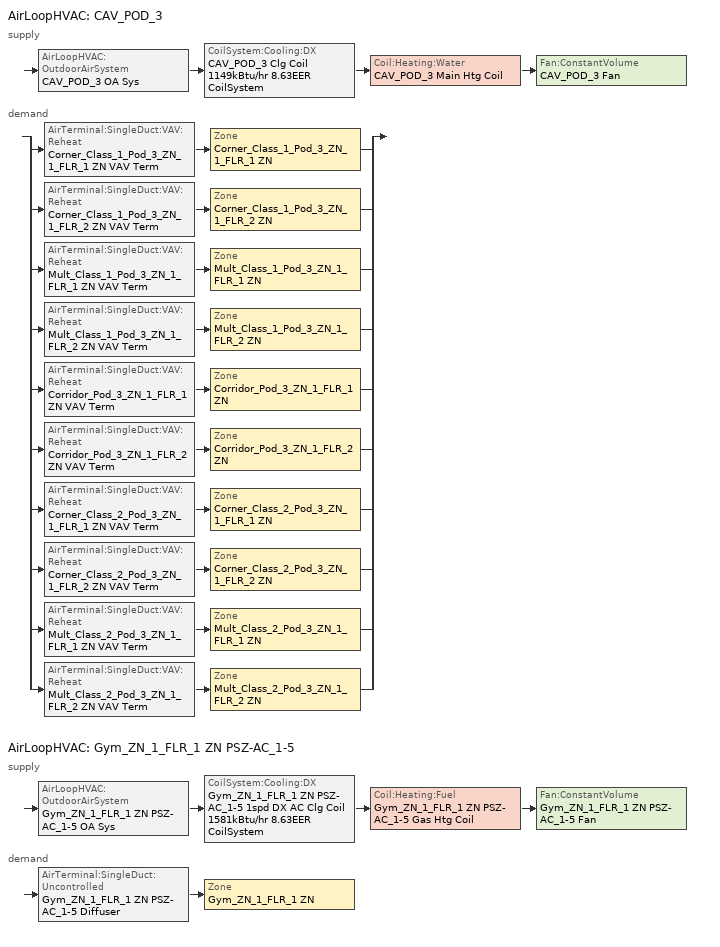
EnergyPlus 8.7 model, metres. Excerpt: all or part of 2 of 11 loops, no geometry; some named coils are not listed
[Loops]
AirLoopHVAC 'CAV_POD_3'
 supply: AirLoopHVAC:OutdoorAirSystem 'CAV_POD_3 OA Sys' > CoilSystem:Cooling:DX 'CAV_POD_3 Clg Coil 1149kBtu/hr 8.63EER CoilSystem' > Coil:Heating:Water 'CAV_POD_3 Main Htg Coil' > Fan:ConstantVolume 'CAV_POD_3 Fan'
 demand: split
  | AirTerminal:SingleDuct:VAV:Reheat 'Corner_Class_1_Pod_3_ZN_1_FLR_1 ZN VAV Term' > Zone 'Corner_Class_1_Pod_3_ZN_1_FLR_1 ZN'
  | AirTerminal:SingleDuct:VAV:Reheat 'Corner_Class_1_Pod_3_ZN_1_FLR_2 ZN VAV Term' > Zone 'Corner_Class_1_Pod_3_ZN_1_FLR_2 ZN'
  | AirTerminal:SingleDuct:VAV:Reheat 'Mult_Class_1_Pod_3_ZN_1_FLR_1 ZN VAV Term' > Zone 'Mult_Class_1_Pod_3_ZN_1_FLR_1 ZN'
  | AirTerminal:SingleDuct:VAV:Reheat 'Mult_Class_1_Pod_3_ZN_1_FLR_2 ZN VAV Term' > Zone 'Mult_Class_1_Pod_3_ZN_1_FLR_2 ZN'
  | AirTerminal:SingleDuct:VAV:Reheat 'Corridor_Pod_3_ZN_1_FLR_1 ZN VAV Term' > Zone 'Corridor_Pod_3_ZN_1_FLR_1 ZN'
  | AirTerminal:SingleDuct:VAV:Reheat 'Corridor_Pod_3_ZN_1_FLR_2 ZN VAV Term' > Zone 'Corridor_Pod_3_ZN_1_FLR_2 ZN'
  | AirTerminal:SingleDuct:VAV:Reheat 'Corner_Class_2_Pod_3_ZN_1_FLR_1 ZN VAV Term' > Zone 'Corner_Class_2_Pod_3_ZN_1_FLR_1 ZN'
  | AirTerminal:SingleDuct:VAV:Reheat 'Corner_Class_2_Pod_3_ZN_1_FLR_2 ZN VAV Term' > Zone 'Corner_Class_2_Pod_3_ZN_1_FLR_2 ZN'
  | AirTerminal:SingleDuct:VAV:Reheat 'Mult_Class_2_Pod_3_ZN_1_FLR_1 ZN VAV Term' > Zone 'Mult_Class_2_Pod_3_ZN_1_FLR_1 ZN'
  | AirTerminal:SingleDuct:VAV:Reheat 'Mult_Class_2_Pod_3_ZN_1_FLR_2 ZN VAV Term' > Zone 'Mult_Class_2_Pod_3_ZN_1_FLR_2 ZN'
AirLoopHVAC 'Gym_ZN_1_FLR_1 ZN PSZ-AC_1-5'
 supply: AirLoopHVAC:OutdoorAirSystem 'Gym_ZN_1_FLR_1 ZN PSZ-AC_1-5 OA Sys' > CoilSystem:Cooling:DX 'Gym_ZN_1_FLR_1 ZN PSZ-AC_1-5 1spd DX AC Clg Coil 1581kBtu/hr 8.63EER CoilSystem' > Coil:Heating:Fuel 'Gym_ZN_1_FLR_1 ZN PSZ-AC_1-5 Gas Htg Coil' > Fan:ConstantVolume 'Gym_ZN_1_FLR_1 ZN PSZ-AC_1-5 Fan'
 demand: AirTerminal:SingleDuct:Uncontrolled 'Gym_ZN_1_FLR_1 ZN PSZ-AC_1-5 Diffuser' > Zone 'Gym_ZN_1_FLR_1 ZN'
[ZoneControl:Thermostat] Control Object Type 1=ThermostatSetpoint:DualSetpoint
Name | Zone or ZoneList | Control Type Schedule | Control Name 1
Corner_Class_1_Pod_3_ZN_1_FLR_1 ZN Thermostat | Corner_Class_1_Pod_3_ZN_1_FLR_1 ZN | Corner_Class_1_Pod_3_ZN_1_FLR_1 ZN Thermostat Schedule | SecondarySchool Classroom Thermostat 11
Corner_Class_1_Pod_3_ZN_1_FLR_2 ZN Thermostat | Corner_Class_1_Pod_3_ZN_1_FLR_2 ZN | Corner_Class_1_Pod_3_ZN_1_FLR_2 ZN Thermostat Schedule | SecondarySchool Classroom Thermostat 17
Corner_Class_2_Pod_3_ZN_1_FLR_1 ZN Thermostat | Corner_Class_2_Pod_3_ZN_1_FLR_1 ZN | Corner_Class_2_Pod_3_ZN_1_FLR_1 ZN Thermostat Schedule | SecondarySchool Classroom Thermostat 8
Corner_Class_2_Pod_3_ZN_1_FLR_2 ZN Thermostat | Corner_Class_2_Pod_3_ZN_1_FLR_2 ZN | Corner_Class_2_Pod_3_ZN_1_FLR_2 ZN Thermostat Schedule | SecondarySchool Classroom Thermostat 5
Corridor_Pod_3_ZN_1_FLR_1 ZN Thermostat | Corridor_Pod_3_ZN_1_FLR_1 ZN | Corridor_Pod_3_ZN_1_FLR_1 ZN Thermostat Schedule | SecondarySchool Corridor Thermostat 7
Corridor_Pod_3_ZN_1_FLR_2 ZN Thermostat | Corridor_Pod_3_ZN_1_FLR_2 ZN | Corridor_Pod_3_ZN_1_FLR_2 ZN Thermostat Schedule | SecondarySchool Corridor Thermostat 2
Gym_ZN_1_FLR_1 ZN Thermostat | Gym_ZN_1_FLR_1 ZN | Gym_ZN_1_FLR_1 ZN Thermostat Schedule | SecondarySchool Gym Thermostat 1
Mult_Class_1_Pod_3_ZN_1_FLR_1 ZN Thermostat | Mult_Class_1_Pod_3_ZN_1_FLR_1 ZN | Mult_Class_1_Pod_3_ZN_1_FLR_1 ZN Thermostat Schedule | SecondarySchool Classroom Thermostat 1
Mult_Class_1_Pod_3_ZN_1_FLR_2 ZN Thermostat | Mult_Class_1_Pod_3_ZN_1_FLR_2 ZN | Mult_Class_1_Pod_3_ZN_1_FLR_2 ZN Thermostat Schedule | SecondarySchool Classroom Thermostat 13
Mult_Class_2_Pod_3_ZN_1_FLR_1 ZN Thermostat | Mult_Class_2_Pod_3_ZN_1_FLR_1 ZN | Mult_Class_2_Pod_3_ZN_1_FLR_1 ZN Thermostat Schedule | SecondarySchool Classroom Thermostat 9
Mult_Class_2_Pod_3_ZN_1_FLR_2 ZN Thermostat | Mult_Class_2_Pod_3_ZN_1_FLR_2 ZN | Mult_Class_2_Pod_3_ZN_1_FLR_2 ZN Thermostat Schedule | SecondarySchool Classroom Thermostat 10
[ThermostatSetpoint:DualSetpoint]
Name | Heating Setpoint Temperature Schedule | Cooling Setpoint Temperature Schedule
SecondarySchool Classroom Thermostat 11; SecondarySchool Classroom Thermostat 17; SecondarySchool Classroom Thermostat 8; SecondarySchool Classroom Thermostat 5; SecondarySchool Gym Thermostat 1; SecondarySchool Classroom Thermostat 1; SecondarySchool Classroom Thermostat 13; SecondarySchool Classroom Thermostat 9; SecondarySchool Classroom Thermostat 10 | SecondarySchool HtgSetp | SecondarySchool ClgSetp
SecondarySchool Corridor Thermostat 7; SecondarySchool Corridor Thermostat 2 | SecondarySchool HtgSetp BathCorrMechKitchen | SecondarySchool ClgSetp BathCorrMechKitchen
[AirTerminal:SingleDuct:Uncontrolled]
Gym_ZN_1_FLR_1 ZN PSZ-AC_1-5 Diffuser: Availability Schedule=Always On Discrete; Maximum Air Flow Rate {m3/s}=AutoSize
[Zone equipment]
Corner_Class_1_Pod_3_ZN_1_FLR_1 ZN: Corner_Class_1_Pod_3_ZN_1_FLR_1 ZN VAV Term
Corner_Class_1_Pod_3_ZN_1_FLR_2 ZN: Corner_Class_1_Pod_3_ZN_1_FLR_2 ZN VAV Term
Corner_Class_2_Pod_3_ZN_1_FLR_1 ZN: Corner_Class_2_Pod_3_ZN_1_FLR_1 ZN VAV Term
Corner_Class_2_Pod_3_ZN_1_FLR_2 ZN: Corner_Class_2_Pod_3_ZN_1_FLR_2 ZN VAV Term
Corridor_Pod_3_ZN_1_FLR_1 ZN: Corridor_Pod_3_ZN_1_FLR_1 ZN VAV Term
Corridor_Pod_3_ZN_1_FLR_2 ZN: Corridor_Pod_3_ZN_1_FLR_2 ZN VAV Term
Gym_ZN_1_FLR_1 ZN: Gym_ZN_1_FLR_1 ZN PSZ-AC_1-5 Diffuser
Mult_Class_1_Pod_3_ZN_1_FLR_1 ZN: Mult_Class_1_Pod_3_ZN_1_FLR_1 ZN VAV Term
Mult_Class_1_Pod_3_ZN_1_FLR_2 ZN: Mult_Class_1_Pod_3_ZN_1_FLR_2 ZN VAV Term
Mult_Class_2_Pod_3_ZN_1_FLR_1 ZN: Mult_Class_2_Pod_3_ZN_1_FLR_1 ZN VAV Term
Mult_Class_2_Pod_3_ZN_1_FLR_2 ZN: Mult_Class_2_Pod_3_ZN_1_FLR_2 ZN VAV Term
[Sizing:Zone] Zone Cooling Design Supply Air Temperature Input Method=SupplyAirTemperature; Zone Cooling Design Supply Air Temperature {C}=12.8; Zone Cooling Design Supply Air Temperature Difference {deltaC}=11.11; Zone Heating Design Supply Air Temperature Input Method=SupplyAirTemperature; Zone Heating Design Supply Air Temperature Difference {deltaC}=11.11; Zone Cooling Design Supply Air Humidity Ratio {kgWater/kgDryAir}=0.0085; Zone Heating Design Supply Air Humidity Ratio {kgWater/kgDryAir}=0.008; Cooling Design Air Flow Method=DesignDay; Cooling Design Air Flow Rate {m3/s}=0; Cooling Minimum Air Flow per Zone Floor Area {m3/s-m2}=0.000762; Cooling Minimum Air Flow {m3/s}=0; Cooling Minimum Air Flow Fraction=0; Heating Design Air Flow Method=DesignDay; Heating Design Air Flow Rate {m3/s}=0; Heating Maximum Air Flow per Zone Floor Area {m3/s-m2}=0.002032; Heating Maximum Air Flow {m3/s}=0.141576; Heating Maximum Air Flow Fraction=0.3; Account for Dedicated Outdoor Air System=No
Name | Zone Heating Design Supply Air Temperature {C} | Design Specification Outdoor Air Object | Design Specification Zone Air Distribution Object
Corner_Class_1_Pod_3_ZN_1_FLR_1 ZN | 50 | SecondarySchool Classroom Ventilation (20.34009108 ft3/min-person | Corner_Class_1_Pod_3_ZN_1_FLR_1 ZN Design Spec Zone Air Dist
Corner_Class_1_Pod_3_ZN_1_FLR_2 ZN | 50 | SecondarySchool Classroom Ventilation (20.34009108 ft3/min-person | Corner_Class_1_Pod_3_ZN_1_FLR_2 ZN Design Spec Zone Air Dist
Corner_Class_2_Pod_3_ZN_1_FLR_1 ZN | 50 | SecondarySchool Classroom Ventilation (20.34009108 ft3/min-person | Corner_Class_2_Pod_3_ZN_1_FLR_1 ZN Design Spec Zone Air Dist
Corner_Class_2_Pod_3_ZN_1_FLR_2 ZN | 50 | SecondarySchool Classroom Ventilation (20.34009108 ft3/min-person | Corner_Class_2_Pod_3_ZN_1_FLR_2 ZN Design Spec Zone Air Dist
Corridor_Pod_3_ZN_1_FLR_1 ZN | 50 | SecondarySchool Corridor Ventilation (20.34009108 ft3/min-person | Corridor_Pod_3_ZN_1_FLR_1 ZN Design Spec Zone Air Dist
Corridor_Pod_3_ZN_1_FLR_2 ZN | 50 | SecondarySchool Corridor Ventilation (20.34009108 ft3/min-person | Corridor_Pod_3_ZN_1_FLR_2 ZN Design Spec Zone Air Dist
Gym_ZN_1_FLR_1 ZN | 40 | SecondarySchool Gym Ventilation (20.34009108 ft3/min-person | Gym_ZN_1_FLR_1 ZN Design Spec Zone Air Dist
Mult_Class_1_Pod_3_ZN_1_FLR_1 ZN | 50 | SecondarySchool Classroom Ventilation (20.34009108 ft3/min-person | Mult_Class_1_Pod_3_ZN_1_FLR_1 ZN Design Spec Zone Air Dist
Mult_Class_1_Pod_3_ZN_1_FLR_2 ZN | 50 | SecondarySchool Classroom Ventilation (20.34009108 ft3/min-person | Mult_Class_1_Pod_3_ZN_1_FLR_2 ZN Design Spec Zone Air Dist
Mult_Class_2_Pod_3_ZN_1_FLR_1 ZN | 50 | SecondarySchool Classroom Ventilation (20.34009108 ft3/min-person | Mult_Class_2_Pod_3_ZN_1_FLR_1 ZN Design Spec Zone Air Dist
Mult_Class_2_Pod_3_ZN_1_FLR_2 ZN | 50 | SecondarySchool Classroom Ventilation (20.34009108 ft3/min-person | Mult_Class_2_Pod_3_ZN_1_FLR_2 ZN Design Spec Zone Air Dist
[DesignSpecification:ZoneAirDistribution] Zone Air Distribution Effectiveness in Cooling Mode=1; Zone Air Distribution Effectiveness in Heating Mode=1
Corner_Class_1_Pod_3_ZN_1_FLR_1 ZN Design Spec Zone Air Dist; Corner_Class_1_Pod_3_ZN_1_FLR_2 ZN Design Spec Zone Air Dist; Corner_Class_2_Pod_3_ZN_1_FLR_1 ZN Design Spec Zone Air Dist; Corner_Class_2_Pod_3_ZN_1_FLR_2 ZN Design Spec Zone Air Dist; Corridor_Pod_3_ZN_1_FLR_1 ZN Design Spec Zone Air Dist; Corridor_Pod_3_ZN_1_FLR_2 ZN Design Spec Zone Air Dist; Gym_ZN_1_FLR_1 ZN Design Spec Zone Air Dist; Mult_Class_1_Pod_3_ZN_1_FLR_1 ZN Design Spec Zone Air Dist; Mult_Class_1_Pod_3_ZN_1_FLR_2 ZN Design Spec Zone Air Dist; Mult_Class_2_Pod_3_ZN_1_FLR_1 ZN Design Spec Zone Air Dist; Mult_Class_2_Pod_3_ZN_1_FLR_2 ZN Design Spec Zone Air Dist
[Controller:MechanicalVentilation] Availability Schedule=Always On Discrete; Demand Controlled Ventilation=No; System Outdoor Air Method=ZoneSum
Name | Zone Name 1 | Design Specification Outdoor Air Object Name 1 | Design Specification Zone Air Distribution Object Name 1 | Zone Name 2 | Design Specification Outdoor Air Object Name 2 | Design Specification Zone Air Distribution Object Name 2 | Zone Name 3 | Design Specification Outdoor Air Object Name 3 | Design Specification Zone Air Distribution Object Name 3 | Zone Name 4 | Design Specification Outdoor Air Object Name 4 | Design Specification Zone Air Distribution Object Name 4 | Zone Name 5 | Design Specification Outdoor Air Object Name 5 | Design Specification Zone Air Distribution Object Name 5 | Zone Name 6 | Design Specification Outdoor Air Object Name 6 | Design Specification Zone Air Distribution Object Name 6 | Zone Name 7 | Design Specification Outdoor Air Object Name 7 | Design Specification Zone Air Distribution Object Name 7 | Zone Name 8 | Design Specification Outdoor Air Object Name 8 | Design Specification Zone Air Distribution Object Name 8 | Zone Name 9 | Design Specification Outdoor Air Object Name 9 | Design Specification Zone Air Distribution Object Name 9 | Zone Name 10 | Design Specification Outdoor Air Object Name 10 | Design Specification Zone Air Distribution Object Name 10
CAV_POD_3 Vent Controller | Corner_Class_1_Pod_3_ZN_1_FLR_1 ZN | SecondarySchool Classroom Ventilation (20.34009108 ft3/min-person | Corner_Class_1_Pod_3_ZN_1_FLR_1 ZN Design Spec Zone Air Dist | Corner_Class_1_Pod_3_ZN_1_FLR_2 ZN | SecondarySchool Classroom Ventilation (20.34009108 ft3/min-person | Corner_Class_1_Pod_3_ZN_1_FLR_2 ZN Design Spec Zone Air Dist | Corner_Class_2_Pod_3_ZN_1_FLR_1 ZN | SecondarySchool Classroom Ventilation (20.34009108 ft3/min-person | Corner_Class_2_Pod_3_ZN_1_FLR_1 ZN Design Spec Zone Air Dist | Corner_Class_2_Pod_3_ZN_1_FLR_2 ZN | SecondarySchool Classroom Ventilation (20.34009108 ft3/min-person | Corner_Class_2_Pod_3_ZN_1_FLR_2 ZN Design Spec Zone Air Dist | Corridor_Pod_3_ZN_1_FLR_1 ZN | SecondarySchool Corridor Ventilation (20.34009108 ft3/min-person | Corridor_Pod_3_ZN_1_FLR_1 ZN Design Spec Zone Air Dist | Corridor_Pod_3_ZN_1_FLR_2 ZN | SecondarySchool Corridor Ventilation (20.34009108 ft3/min-person | Corridor_Pod_3_ZN_1_FLR_2 ZN Design Spec Zone Air Dist | Mult_Class_1_Pod_3_ZN_1_FLR_1 ZN | SecondarySchool Classroom Ventilation (20.34009108 ft3/min-person | Mult_Class_1_Pod_3_ZN_1_FLR_1 ZN Design Spec Zone Air Dist | Mult_Class_1_Pod_3_ZN_1_FLR_2 ZN | SecondarySchool Classroom Ventilation (20.34009108 ft3/min-person | Mult_Class_1_Pod_3_ZN_1_FLR_2 ZN Design Spec Zone Air Dist | Mult_Class_2_Pod_3_ZN_1_FLR_1 ZN | SecondarySchool Classroom Ventilation (20.34009108 ft3/min-person | Mult_Class_2_Pod_3_ZN_1_FLR_1 ZN Design Spec Zone Air Dist | Mult_Class_2_Pod_3_ZN_1_FLR_2 ZN | SecondarySchool Classroom Ventilation (20.34009108 ft3/min-person | Mult_Class_2_Pod_3_ZN_1_FLR_2 ZN Design Spec Zone Air Dist
Controller Mechanical Ventilation 1 | Gym_ZN_1_FLR_1 ZN | SecondarySchool Gym Ventilation (20.34009108 ft3/min-person | Gym_ZN_1_FLR_1 ZN Design Spec Zone Air Dist
[DesignSpecification:OutdoorAir] Outdoor Air Method=Sum; Outdoor Air Flow per Person {m3/s-person}=0.00959945; Outdoor Air Flow per Zone {m3/s}=0; Outdoor Air Flow Air Changes per Hour {1/hr}=0
Name | Outdoor Air Flow per Zone Floor Area {m3/s-m2}
SecondarySchool Classroom Ventilation (20.34009108 ft3/min-person; SecondarySchool Gym Ventilation (20.34009108 ft3/min-person | 0
SecondarySchool Corridor Ventilation (20.34009108 ft3/min-person | 0.000508
[AirTerminal:SingleDuct:VAV:Reheat] Availability Schedule=Always On Discrete; Maximum Air Flow Rate {m3/s}=Autosize; Zone Minimum Air Flow Input Method=Constant; Constant Minimum Air Flow Fraction=0.3; Fixed Minimum Air Flow Rate {m3/s}=0; Maximum Hot Water or Steam Flow Rate {m3/s}=Autosize; Minimum Hot Water or Steam Flow Rate {m3/s}=0; Convergence Tolerance=0.001; Damper Heating Action=Normal; Maximum Flow per Zone Floor Area During Reheat {m3/s-m2}=0; Maximum Flow Fraction During Reheat=0.5; Maximum Reheat Air Temperature {C}=50
Name | Reheat Coil
Corner_Class_1_Pod_3_ZN_1_FLR_1 ZN VAV Term | Corner_Class_1_Pod_3_ZN_1_FLR_1 ZN Rht Coil
Corner_Class_1_Pod_3_ZN_1_FLR_2 ZN VAV Term | Corner_Class_1_Pod_3_ZN_1_FLR_2 ZN Rht Coil
Corner_Class_2_Pod_3_ZN_1_FLR_1 ZN VAV Term | Corner_Class_2_Pod_3_ZN_1_FLR_1 ZN Rht Coil
Corner_Class_2_Pod_3_ZN_1_FLR_2 ZN VAV Term | Corner_Class_2_Pod_3_ZN_1_FLR_2 ZN Rht Coil
Corridor_Pod_3_ZN_1_FLR_1 ZN VAV Term | Corridor_Pod_3_ZN_1_FLR_1 ZN Rht Coil
Corridor_Pod_3_ZN_1_FLR_2 ZN VAV Term | Corridor_Pod_3_ZN_1_FLR_2 ZN Rht Coil
Mult_Class_1_Pod_3_ZN_1_FLR_1 ZN VAV Term | Mult_Class_1_Pod_3_ZN_1_FLR_1 ZN Rht Coil
Mult_Class_1_Pod_3_ZN_1_FLR_2 ZN VAV Term | Mult_Class_1_Pod_3_ZN_1_FLR_2 ZN Rht Coil
Mult_Class_2_Pod_3_ZN_1_FLR_1 ZN VAV Term | Mult_Class_2_Pod_3_ZN_1_FLR_1 ZN Rht Coil
Mult_Class_2_Pod_3_ZN_1_FLR_2 ZN VAV Term | Mult_Class_2_Pod_3_ZN_1_FLR_2 ZN Rht Coil
[Coil:Heating:Water]
CAV_POD_3 Main Htg Coil: Availability Schedule=Always On Discrete; U-Factor Times Area Value {W/K}=Autosize; Maximum Water Flow Rate {m3/s}=Autosize; Performance Input Method=UFactorTimesAreaAndDesignWaterFlowRate; Rated Capacity {W}=Autosize; Rated Inlet Water Temperature {C}=67; Rated Inlet Air Temperature {C}=7; Rated Outlet Water Temperature {C}=55.8889; Rated Outlet Air Temperature {C}=16.7; Rated Ratio for Air and Water Convection=0.5
[AirLoopHVAC] Design Supply Air Flow Rate {m3/s}=AutoSize
CAV_POD_3; Gym_ZN_1_FLR_1 ZN PSZ-AC_1-5
[Sizing:System] Type of Load to Size On=Sensible; Design Outdoor Air Flow Rate {m3/s}=Autosize; Central Heating Maximum System Air Flow Ratio=1; Preheat Design Temperature {C}=7; Preheat Design Humidity Ratio {kgWater/kgDryAir}=0.008; Precool Design Temperature {C}=12.8; Precool Design Humidity Ratio {kgWater/kgDryAir}=0.008; Central Cooling Design Supply Air Temperature {C}=12.8; Type of Zone Sum to Use=Coincident; 100% Outdoor Air in Cooling=No; 100% Outdoor Air in Heating=No; Central Cooling Design Supply Air Humidity Ratio {kgWater/kgDryAir}=0.0085; Central Heating Design Supply Air Humidity Ratio {kgWater/kgDryAir}=0.008; Cooling Supply Air Flow Rate Method=DesignDay; Cooling Supply Air Flow Rate {m3/s}=0; Cooling Supply Air Flow Rate Per Floor Area {m3/s-m2}=0.00996765; Cooling Fraction of Autosized Cooling Supply Air Flow Rate=1; Cooling Supply Air Flow Rate Per Unit Cooling Capacity {m3/s-W}=3.94755e-05; Heating Supply Air Flow Rate Method=DesignDay; Heating Supply Air Flow Rate {m3/s}=0; Heating Supply Air Flow Rate Per Floor Area {m3/s-m2}=0.00996765; Heating Fraction of Autosized Heating Supply Air Flow Rate=1; Heating Fraction of Autosized Cooling Supply Air Flow Rate=1; Heating Supply Air Flow Rate Per Unit Heating Capacity {m3/s-W}=3.15882e-05; System Outdoor Air Method=ZoneSum; Zone Maximum Outdoor Air Fraction=1; Cooling Design Capacity Method=CoolingDesignCapacity; Cooling Design Capacity {W}=Autosize; Cooling Design Capacity Per Floor Area {W/m2}=234.7; Fraction of Autosized Cooling Design Capacity=1; Heating Design Capacity Method=HeatingDesignCapacity; Heating Design Capacity {W}=Autosize; Heating Design Capacity Per Floor Area {W/m2}=157; Fraction of Autosized Heating Design Capacity=1; Central Cooling Capacity Control Method=OnOff
Name | Central Heating Design Supply Air Temperature {C}
CAV_POD_3 | 16.7
Gym_ZN_1_FLR_1 ZN PSZ-AC_1-5 | 40
[Controller:OutdoorAir] Minimum Outdoor Air Flow Rate {m3/s}=0; Maximum Outdoor Air Flow Rate {m3/s}=Autosize; Economizer Control Type=NoEconomizer; Economizer Control Action Type=ModulateFlow; Economizer Maximum Limit Dry-Bulb Temperature {C}=28; Economizer Maximum Limit Enthalpy {J/kg}=64000; Economizer Minimum Limit Dry-Bulb Temperature {C}=-100; Lockout Type=LockoutWithCompressor; Minimum Limit Type=FixedMinimum; Minimum Outdoor Air Schedule=Always On Discrete; High Humidity Control=No; Control High Indoor Humidity Based on Outdoor Humidity Ratio=Yes; Heat Recovery Bypass Control Type=BypassWhenOAFlowGreaterThanMinimum
Name | Minimum Fraction of Outdoor Air Schedule | Mechanical Ventilation Controller
CAV_POD_3 OA Controller | SecondarySchool VAV OA Damper | CAV_POD_3 Vent Controller
Gym_ZN_1_FLR_1 ZN PSZ-AC_1-5 OA Sys Controller |  | Controller Mechanical Ventilation 1
[SetpointManager:MixedAir] Control Variable=Temperature
Node 194 OS Default SPM; Node 191 OS Default SPM; Node 188 OS Default SPM; Node 319 OS Default SPM; Node 318 OS Default SPM; Node 317 OS Default SPM
[CoilSystem:Cooling:DX] Availability Schedule=Always On Discrete
Name | Cooling Coil
CAV_POD_3 Clg Coil 1149kBtu/hr 8.63EER CoilSystem | CAV_POD_3 Clg Coil 1149kBtu/hr 8.63EER
Gym_ZN_1_FLR_1 ZN PSZ-AC_1-5 1spd DX AC Clg Coil 1581kBtu/hr 8.63EER CoilSystem | Gym_ZN_1_FLR_1 ZN PSZ-AC_1-5 1spd DX AC Clg Coil 1581kBtu/hr 8.63EER
[Coil:Cooling:DX:SingleSpeed]
Gym_ZN_1_FLR_1 ZN PSZ-AC_1-5 1spd DX AC Clg Coil 1581kBtu/hr 8.63EER: Availability Schedule=Always On Discrete; Gross Rated Total Cooling Capacity {W}=Autosize; Gross Rated Sensible Heat Ratio=Autosize; Gross Rated Cooling COP {W/W}=3.98662; Rated Air Flow Rate {m3/s}=Autosize; Rated Evaporator Fan Power Per Volume Flow Rate {W/(m3/s)}=773.3; Total Cooling Capacity Function of Temperature Curve=DOE Ref DX Clg Coil Cool-Cap-fT 11; Total Cooling Capacity Function of Flow Fraction Curve=DOE Ref DX Clg Coil Cool-CAP-fFlow 7; Energy Input Ratio Function of Temperature Curve=DOE Ref DX Clg Coil Cool-EIR-fT 11; Energy Input Ratio Function of Flow Fraction Curve=DOE Ref DX Clg Coil Cool-EIR-fFlow 7; Part Load Fraction Correlation Curve=DOE Ref DX Clg Coil Cool-PLF-fPLR 7; Condenser Type=AirCooled; Evaporative Condenser Effectiveness=0; Crankcase Heater Capacity {W}=0; Maximum Outdoor Dry-Bulb Temperature for Crankcase Heater Operation {C}=0; Basin Heater Capacity {W/K}=0; Basin Heater Setpoint Temperature {C}=10
[Coil:Heating:Fuel]
Gym_ZN_1_FLR_1 ZN PSZ-AC_1-5 Gas Htg Coil: Availability Schedule=Always On Discrete; Fuel Type=NaturalGas; Burner Efficiency=0.78; Nominal Capacity {W}=AutoSize; Parasitic Electric Load {W}=0; Parasitic Fuel Load {W}=0
[Fan:ConstantVolume] Pressure Rise {Pa}=1018.77; Maximum Flow Rate {m3/s}=AutoSize; Motor In Airstream Fraction=1
Name | Availability Schedule | Fan Total Efficiency | Motor Efficiency
CAV_POD_3 Fan | SecondarySchool VAV Operation | 0.6006 | 0.924
Gym_ZN_1_FLR_1 ZN PSZ-AC_1-5 Fan | SecondarySchool PSZ-AC Operation | 0.6045 | 0.93
[SetpointManager:SingleZone:Reheat]
Setpoint Manager Single Zone Reheat 1: Control Variable=Temperature; Minimum Supply Air Temperature {C}=10; Maximum Supply Air Temperature {C}=50; Control Zone=Gym_ZN_1_FLR_1 ZN
[Controller:WaterCoil]
CAV_POD_3 Main Htg Coil Controller: Control Variable=Temperature; Action=Normal; Actuator Variable=Flow; Controller Convergence Tolerance {deltaC}=0.0001; Maximum Actuated Flow {m3/s}=Autosize; Minimum Actuated Flow {m3/s}=0
[Coil:Cooling:DX:TwoSpeed]
CAV_POD_3 Clg Coil 1149kBtu/hr 8.63EER: Availability Schedule=Always On Discrete; High Speed Gross Rated Total Cooling Capacity {W}=Autosize; High Speed Rated Sensible Heat Ratio=Autosize; High Speed Gross Rated Cooling COP {W/W}=3.69465; High Speed Rated Air Flow Rate {m3/s}=Autosize; Total Cooling Capacity Function of Temperature Curve=DOE Ref DX Clg Coil Cool-Cap-fT 6; Total Cooling Capacity Function of Flow Fraction Curve=DOE Ref DX Clg Coil Cool-CAP-fFlow 3; Energy Input Ratio Function of Temperature Curve=DOE Ref DX Clg Coil Cool-EIR-fT 6; Energy Input Ratio Function of Flow Fraction Curve=DOE Ref DX Clg Coil Cool-EIR-fFlow 3; Part Load Fraction Correlation Curve=DOE Ref DX Clg Coil Cool-PLF-fPLR 3; Low Speed Gross Rated Total Cooling Capacity {W}=Autosize; Low Speed Gross Rated Sensible Heat Ratio=0.69; Low Speed Gross Rated Cooling COP {W/W}=3.69465; Low Speed Rated Air Flow Rate {m3/s}=Autosize; Low Speed Total Cooling Capacity Function of Temperature Curve=DOE Ref DX Clg Coil Cool-Cap-fT 7; Low Speed Energy Input Ratio Function of Temperature Curve=DOE Ref DX Clg Coil Cool-EIR-fT 7; Condenser Type=AirCooled; High Speed Evaporative Condenser Effectiveness=0; Low Speed Evaporative Condenser Effectiveness=0; Basin Heater Capacity {W/K}=10; Basin Heater Setpoint Temperature {C}=2
[SetpointManager:Scheduled]
CAV_POD_3 supply air setpoint manager: Control Variable=Temperature; Schedule=Supply Air Temp - 55.04F 2
[Schedule:Compact]
Corner_Class_1_Pod_3_ZN_1_FLR_1 ZN Thermostat Schedule; Corner_Class_1_Pod_3_ZN_1_FLR_2 ZN Thermostat Schedule; Corner_Class_2_Pod_3_ZN_1_FLR_1 ZN Thermostat Schedule; Corner_Class_2_Pod_3_ZN_1_FLR_2 ZN Thermostat Schedule; Corridor_Pod_3_ZN_1_FLR_1 ZN Thermostat Schedule; Corridor_Pod_3_ZN_1_FLR_2 ZN Thermostat Schedule; Gym_ZN_1_FLR_1 ZN Thermostat Schedule; Mult_Class_1_Pod_3_ZN_1_FLR_1 ZN Thermostat Schedule; Mult_Class_1_Pod_3_ZN_1_FLR_2 ZN Thermostat Schedule; Mult_Class_2_Pod_3_ZN_1_FLR_1 ZN Thermostat Schedule; Mult_Class_2_Pod_3_ZN_1_FLR_2 ZN Thermostat Schedule: Through: 12/31, For: AllDays, Until: 24:00, 4
[Schedule:Day:Interval]
Schedule Day 69; Schedule Day 71: No, 24:00, 16
SecondarySchool HtgSetp Default; SecondarySchool HtgSetp BathCorrMechKitchen Default: No, 07:00, 16.0446, 22:00, 21.0585, 24:00, 16.0446
Schedule Day 70; Schedule Day 72: No, 08:00, 16, 13:00, 21, 24:00, 16
SecondarySchool HtgSetp Summer Design Day; SecondarySchool HtgSetp BathCorrMechKitchen Summer Design Day: No, 24:00, 16.0446
SecondarySchool HtgSetp Winter Design Day; SecondarySchool HtgSetp BathCorrMechKitchen Winter Design Day: No, 24:00, 21.0585
Schedule Day 73; Schedule Day 75: No, 24:00, 27
SecondarySchool ClgSetp Default; SecondarySchool ClgSetp BathCorrMechKitchen Default: No, 07:00, 26.8537, 22:00, 23.87, 24:00, 26.8537
Schedule Day 74; Schedule Day 76: No, 08:00, 27, 13:00, 24, 24:00, 27
SecondarySchool ClgSetp Summer Design Day; SecondarySchool ClgSetp BathCorrMechKitchen Summer Design Day: No, 24:00, 23.87
SecondarySchool ClgSetp Winter Design Day; SecondarySchool ClgSetp BathCorrMechKitchen Winter Design Day: No, 24:00, 26.8537
Schedule Day 66; Schedule Day 67; SecondarySchool VAV Operation Sun Day: No, 24:00, 0
SecondarySchool PSZ-AC Operation Default; SecondarySchool PSZ-AC Operation Summer Design Day; SecondarySchool VAV OA Damper Default; SecondarySchool VAV OA Damper Summer Design Day; SecondarySchool VAV Operation Default; SecondarySchool VAV Operation Summer Design Day: No, 07:00, 0, 22:00, 1, 24:00, 0
SecondarySchool PSZ-AC Operation Sat|Sun Day; SecondarySchool PSZ-AC Operation Winter Design Day; SecondarySchool VAV OA Damper Sat|Sun|WntrDsn Day; SecondarySchool VAV OA Damper Winter Design Day; SecondarySchool VAV Operation Sat|WntrDsn Day; SecondarySchool VAV Operation Winter Design Day: No, 08:00, 0, 13:00, 1, 24:00, 0
Supply Air Temp - 55.04F Default 2: No, 24:00, 12.8
[Schedule:Week:Daily]
Schedule:Week:Daily {1d279949-2843-4275-80a4-03af0f22e0df}: Schedule Day 69, SecondarySchool HtgSetp Default, SecondarySchool HtgSetp Default, SecondarySchool HtgSetp Default, SecondarySchool HtgSetp Default, SecondarySchool HtgSetp Default, Schedule Day 70, SecondarySchool HtgSetp Default, SecondarySchool HtgSetp Summer Design Day, SecondarySchool HtgSetp Winter Design Day, SecondarySchool HtgSetp Default, SecondarySchool HtgSetp Default
Schedule:Week:Daily {9d17b416-db51-425e-b9f3-1781eccedcfc}: Schedule Day 73, SecondarySchool ClgSetp Default, SecondarySchool ClgSetp Default, SecondarySchool ClgSetp Default, SecondarySchool ClgSetp Default, SecondarySchool ClgSetp Default, Schedule Day 74, SecondarySchool ClgSetp Default, SecondarySchool ClgSetp Summer Design Day, SecondarySchool ClgSetp Winter Design Day, SecondarySchool ClgSetp Default, SecondarySchool ClgSetp Default
Schedule:Week:Daily {9e25b033-6bdd-4449-b72e-fc536ff700b0}: Schedule Day 71, SecondarySchool HtgSetp BathCorrMechKitchen Default, SecondarySchool HtgSetp BathCorrMechKitchen Default, SecondarySchool HtgSetp BathCorrMechKitchen Default, SecondarySchool HtgSetp BathCorrMechKitchen Default, SecondarySchool HtgSetp BathCorrMechKitchen Default, Schedule Day 72, SecondarySchool HtgSetp BathCorrMechKitchen Default, SecondarySchool HtgSetp BathCorrMechKitchen Summer Design Day, SecondarySchool HtgSetp BathCorrMechKitchen Winter Design Day, SecondarySchool HtgSetp BathCorrMechKitchen Default, SecondarySchool HtgSetp BathCorrMechKitchen Default
Schedule:Week:Daily {8d67d698-132f-4a3b-8ee9-aa2d439db6a5}: Schedule Day 75, SecondarySchool ClgSetp BathCorrMechKitchen Default, SecondarySchool ClgSetp BathCorrMechKitchen Default, SecondarySchool ClgSetp BathCorrMechKitchen Default, SecondarySchool ClgSetp BathCorrMechKitchen Default, SecondarySchool ClgSetp BathCorrMechKitchen Default, Schedule Day 76, SecondarySchool ClgSetp BathCorrMechKitchen Default, SecondarySchool ClgSetp BathCorrMechKitchen Summer Design Day, SecondarySchool ClgSetp BathCorrMechKitchen Winter Design Day, SecondarySchool ClgSetp BathCorrMechKitchen Default, SecondarySchool ClgSetp BathCorrMechKitchen Default
Schedule:Week:Daily {56c4ab9e-8371-4c06-bd27-eb80bfa3bfc8}: Schedule Day 67, SecondarySchool PSZ-AC Operation Default, SecondarySchool PSZ-AC Operation Default, SecondarySchool PSZ-AC Operation Default, SecondarySchool PSZ-AC Operation Default, SecondarySchool PSZ-AC Operation Default, SecondarySchool PSZ-AC Operation Sat|Sun Day, SecondarySchool PSZ-AC Operation Default, SecondarySchool PSZ-AC Operation Summer Design Day, SecondarySchool PSZ-AC Operation Winter Design Day, SecondarySchool PSZ-AC Operation Default, SecondarySchool PSZ-AC Operation Default
Schedule:Week:Daily {167ee57c-00ce-442d-8f14-f06266b428e2}: Schedule Day 66, SecondarySchool VAV OA Damper Default, SecondarySchool VAV OA Damper Default, SecondarySchool VAV OA Damper Default, SecondarySchool VAV OA Damper Default, SecondarySchool VAV OA Damper Default, SecondarySchool VAV OA Damper Sat|Sun|WntrDsn Day, SecondarySchool VAV OA Damper Default, SecondarySchool VAV OA Damper Summer Design Day, SecondarySchool VAV OA Damper Winter Design Day, SecondarySchool VAV OA Damper Default, SecondarySchool VAV OA Damper Default
Schedule:Week:Daily {66b75adb-ff66-4a00-b185-5dec80aa1355}: SecondarySchool VAV Operation Sun Day, SecondarySchool VAV Operation Default, SecondarySchool VAV Operation Default, SecondarySchool VAV Operation Default, SecondarySchool VAV Operation Default, SecondarySchool VAV Operation Default, SecondarySchool VAV Operation Sat|WntrDsn Day, SecondarySchool VAV Operation Default, SecondarySchool VAV Operation Summer Design Day, SecondarySchool VAV Operation Winter Design Day, SecondarySchool VAV Operation Default, SecondarySchool VAV Operation Default
Schedule:Week:Daily {743302b2-5282-4b44-b8d2-04eb400c1bdd}: Supply Air Temp - 55.04F Default 2, Supply Air Temp - 55.04F Default 2, Supply Air Temp - 55.04F Default 2, Supply Air Temp - 55.04F Default 2, Supply Air Temp - 55.04F Default 2, Supply Air Temp - 55.04F Default 2, Supply Air Temp - 55.04F Default 2, Supply Air Temp - 55.04F Default 2, Supply Air Temp - 55.04F Default 2, Supply Air Temp - 55.04F Default 2, Supply Air Temp - 55.04F Default 2, Supply Air Temp - 55.04F Default 2
[Schedule:Year]
SecondarySchool HtgSetp: Schedule:Week:Daily {1d279949-2843-4275-80a4-03af0f22e0df}, 1, 1, 12, 31
SecondarySchool ClgSetp: Schedule:Week:Daily {9d17b416-db51-425e-b9f3-1781eccedcfc}, 1, 1, 12, 31
SecondarySchool HtgSetp BathCorrMechKitchen: Schedule:Week:Daily {9e25b033-6bdd-4449-b72e-fc536ff700b0}, 1, 1, 12, 31
SecondarySchool ClgSetp BathCorrMechKitchen: Schedule:Week:Daily {8d67d698-132f-4a3b-8ee9-aa2d439db6a5}, 1, 1, 12, 31
SecondarySchool PSZ-AC Operation: Schedule:Week:Daily {56c4ab9e-8371-4c06-bd27-eb80bfa3bfc8}, 1, 1, 12, 31
SecondarySchool VAV OA Damper: Schedule:Week:Daily {167ee57c-00ce-442d-8f14-f06266b428e2}, 1, 1, 12, 31
SecondarySchool VAV Operation: Schedule:Week:Daily {66b75adb-ff66-4a00-b185-5dec80aa1355}, 1, 1, 12, 31
Supply Air Temp - 55.04F 2: Schedule:Week:Daily {743302b2-5282-4b44-b8d2-04eb400c1bdd}, 1, 1, 12, 31
[Schedule:Constant]
Always On Discrete: Hourly Value=1
[Curve:Biquadratic] Minimum Value of x {BasedOnField A2}=-100; Maximum Value of x {BasedOnField A2}=100; Minimum Value of y {BasedOnField A3}=-100; Maximum Value of y {BasedOnField A3}=100
Name | Coefficient1 Constant | Coefficient2 x | Coefficient3 x**2 | Coefficient4 y | Coefficient5 y**2 | Coefficient6 x*y
DOE Ref DX Clg Coil Cool-Cap-fT 6; DOE Ref DX Clg Coil Cool-Cap-fT 7; DOE Ref DX Clg Coil Cool-Cap-fT 11 | 0.971212 | -0.0152755 | 0.00144345 | -0.00039321 | -6.8364e-06 | -0.000290596
DOE Ref DX Clg Coil Cool-EIR-fT 6; DOE Ref DX Clg Coil Cool-EIR-fT 7; DOE Ref DX Clg Coil Cool-EIR-fT 11 | 0.286871 | 0.0239022 | -0.000810648 | 0.0134585 | 0.000338936 | -0.000487004
[Curve:Cubic] Coefficient1 Constant=1; Coefficient2 x=0; Coefficient3 x**2=0; Coefficient4 x**3=0; Minimum Value of x {BasedOnField A2}=-100; Maximum Value of x {BasedOnField A2}=100
DOE Ref DX Clg Coil Cool-CAP-fFlow 3; DOE Ref DX Clg Coil Cool-EIR-fFlow 3; DOE Ref DX Clg Coil Cool-CAP-fFlow 7; DOE Ref DX Clg Coil Cool-EIR-fFlow 7
[Curve:Quadratic] Coefficient1 Constant=0.909496; Coefficient2 x=0.0986477; Coefficient3 x**2=-0.00819488; Minimum Value of x {BasedOnField A2}=0; Maximum Value of x {BasedOnField A2}=1
DOE Ref DX Clg Coil Cool-PLF-fPLR 3; DOE Ref DX Clg Coil Cool-PLF-fPLR 7
